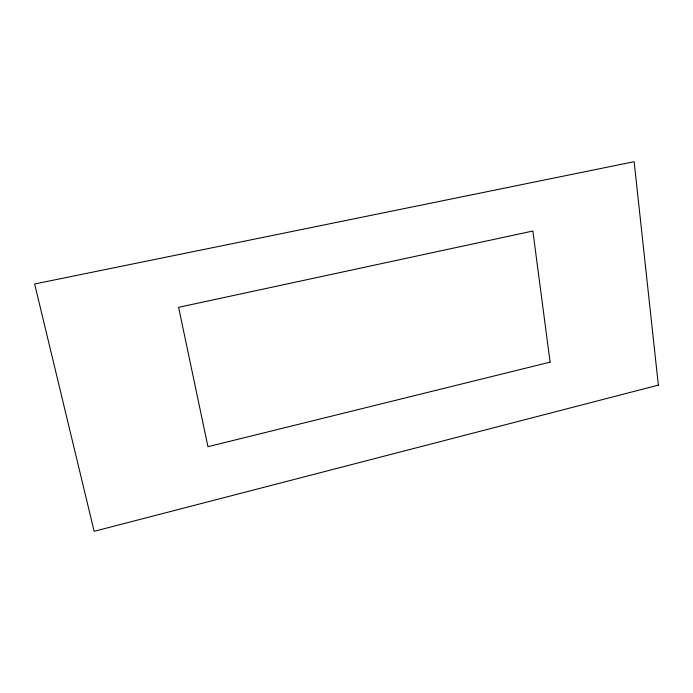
<?xml version="1.0" encoding="UTF-8"?>
<svg xmlns="http://www.w3.org/2000/svg" width="693" height="693" viewBox="0 0 693 693"><rect width="100%" height="100%" fill="white"/><g stroke="black" fill="none" stroke-linecap="round" stroke-linejoin="round"><path stroke-width="1.04" d="M658.35 385.117L94.144 531.306L34.65 283.974L634.138 161.694L658.35 385.117M550.103 362.144L207.952 446.69L178.603 307.32L532.856 231.02L550.103 362.144"/></g></svg>
